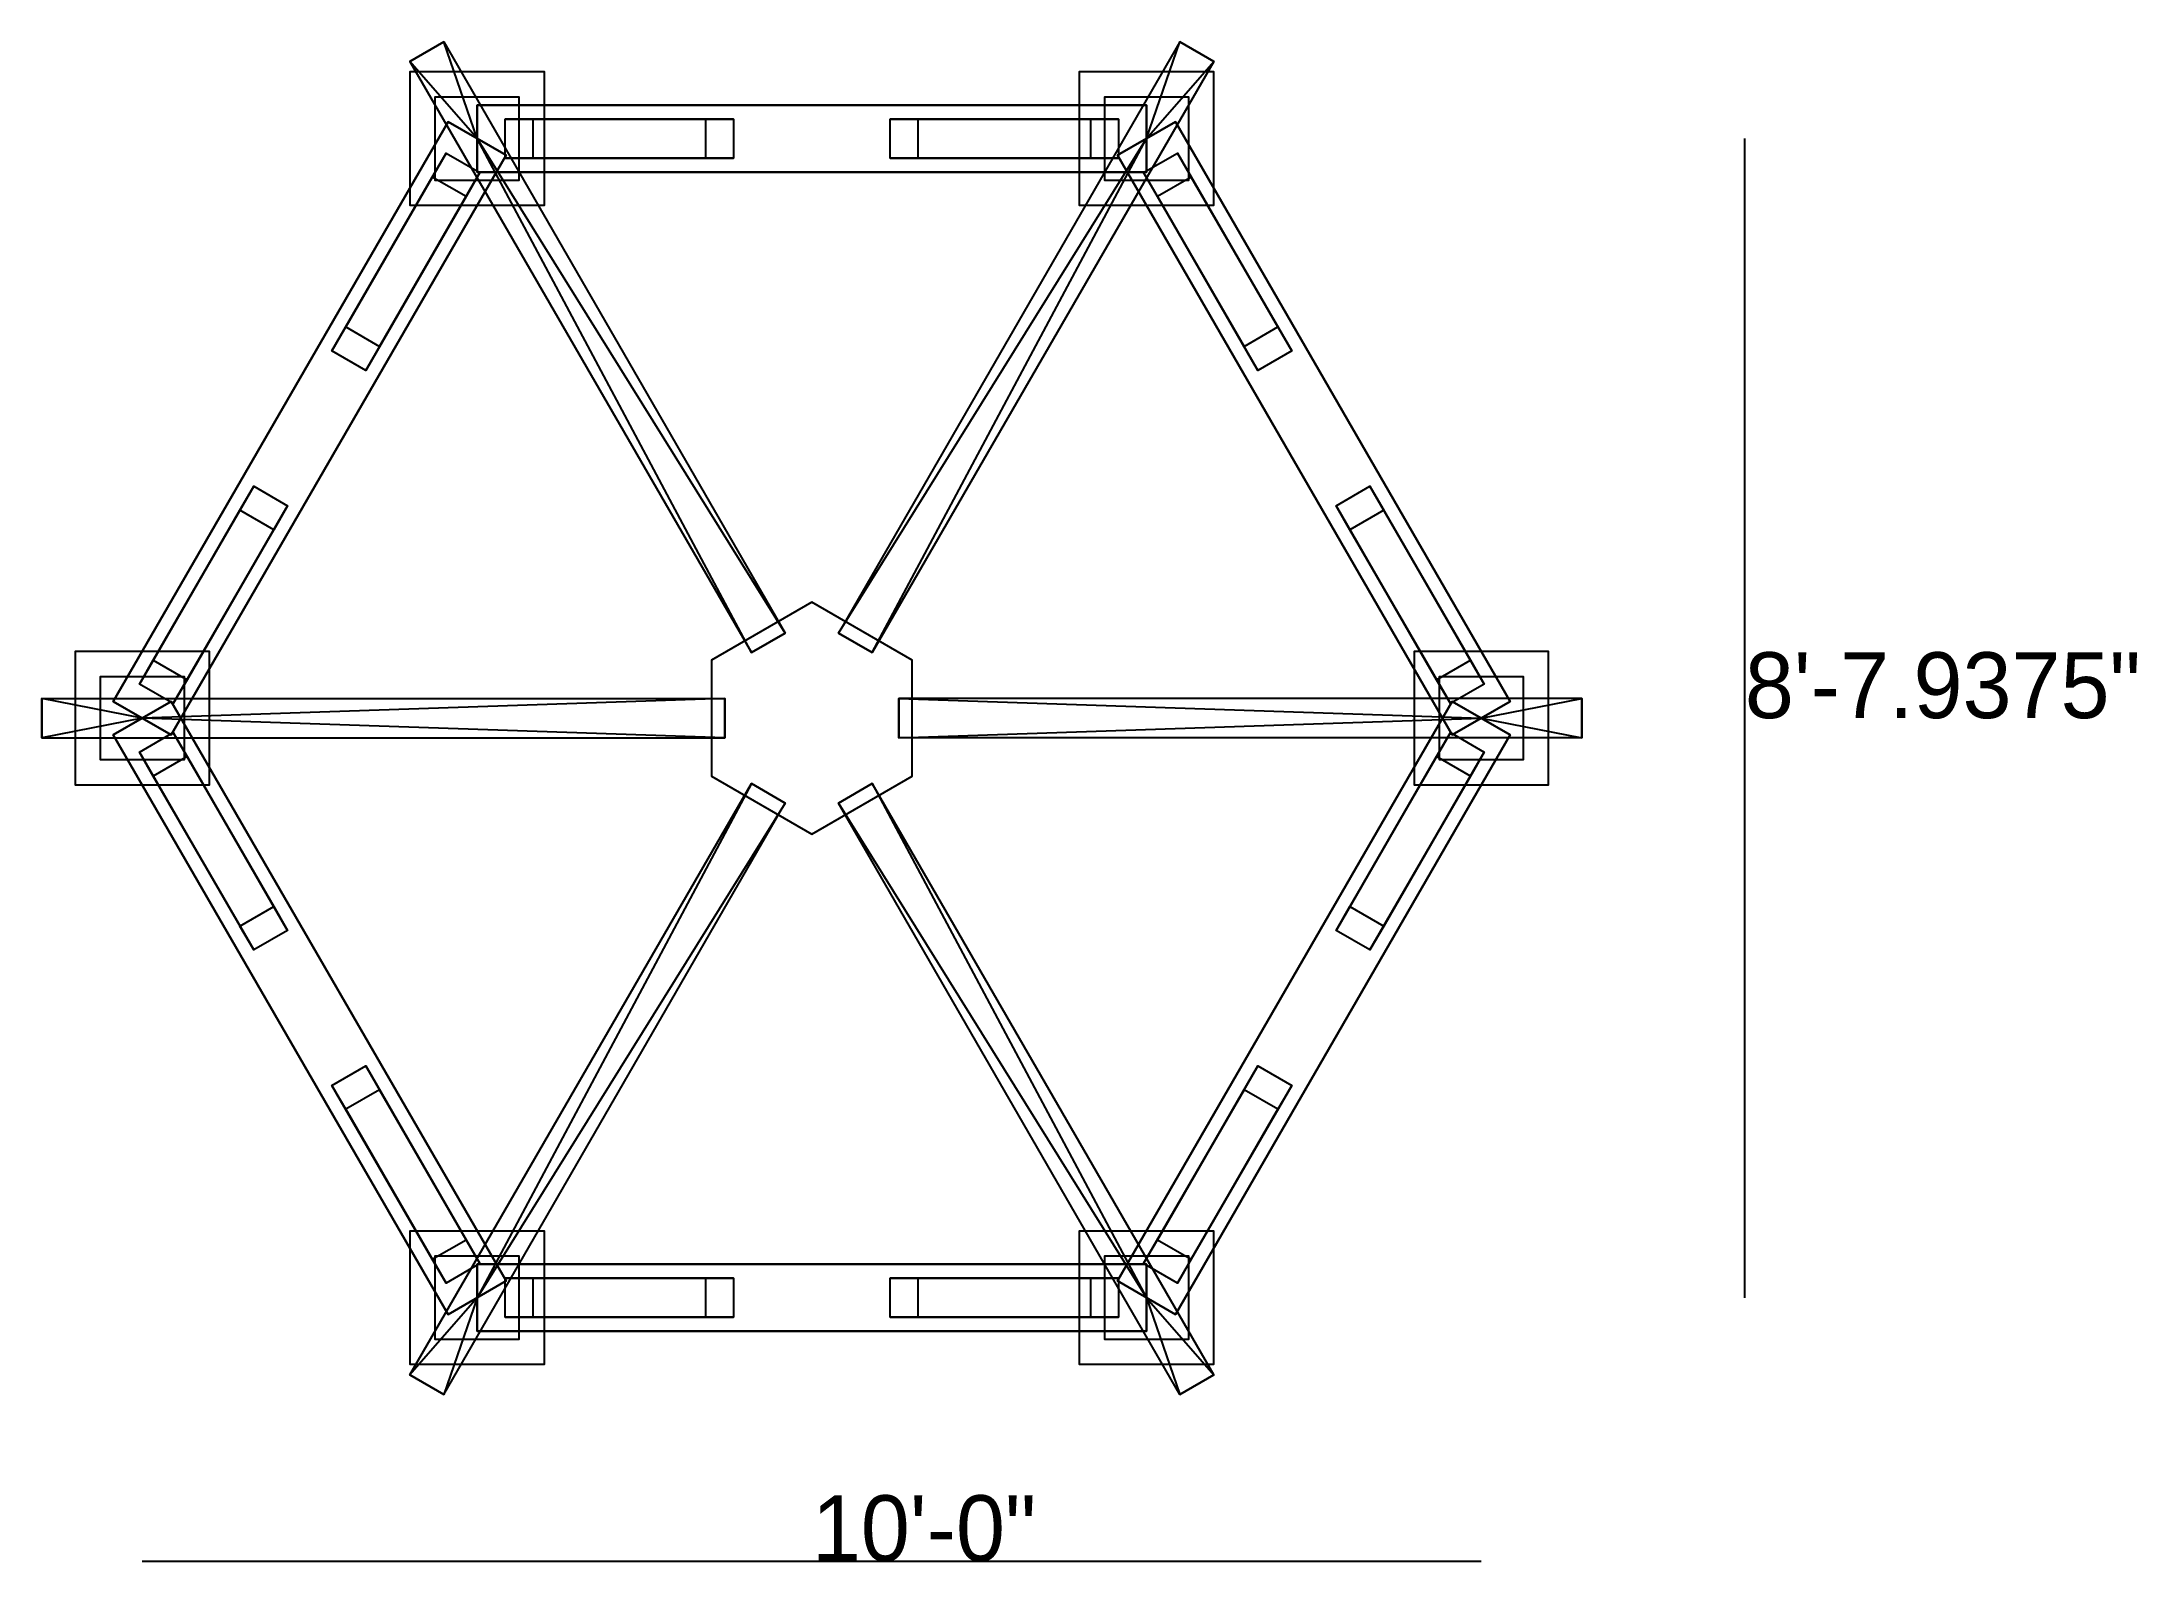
# Model space of a CAD drawing. Header units: millimetres. Extents: x -1753 to 3017, y -1922 to 1540.
import ezdxf

# ---------------------------------------------------------------- set-up
doc = ezdxf.new("R2010")
doc.units = ezdxf.units.MM
for name, color, linetype in [('DIMENSIONS_ARCH', 2, 'Continuous'), ('FOOTINGS_PIERS', 8, 'Continuous'), ('FRAMING_BEAMS', 3, 'Continuous'), ('FRAMING_BRACES', 5, 'Continuous'), ('FRAMING_HUBS', 6, 'Continuous'), ('FRAMING_POSTS', 1, 'Continuous'), ('FRAMING_RAFTERS', 4, 'Continuous')]:
    doc.layers.add(name, color=color, linetype=linetype)

msp = doc.modelspace()

# ---------------------------------------------------------------- linework, layer by layer
at = {"layer": 'DIMENSIONS_ARCH'}
for points in [[(2124, -1319.8, 0), (2124, 1319.8, 0)], [(-1524, -1919.8, 0), (1524, -1919.8, 0)]]:
    msp.add_polyline3d(points, dxfattribs=at)
at = {"layer": 'FOOTINGS_PIERS'}
for points in [[(-609.6, 1472.2, 0), (-609.6, 1167.4, 0), (-914.4, 1167.4, 0), (-914.4, 1472.2, 0), (-609.6, 1472.2, 0), (-609.6, 1472.2, 0), (-609.6, 1167.4, 0), (-609.6, 1167.4, 0), (-609.6, 1167.4, 0), (-914.4, 1167.4, 0), (-914.4, 1167.4, 0), (-914.4, 1167.4, 0), (-914.4, 1472.2, 0), (-914.4, 1472.2, 0), (-914.4, 1472.2, 0), (-609.6, 1472.2, 0)], [(914.4, 1472.2, 0), (914.4, 1167.4, 0), (609.6, 1167.4, 0), (609.6, 1472.2, 0), (914.4, 1472.2, 0), (914.4, 1472.2, 0), (914.4, 1167.4, 0), (914.4, 1167.4, 0), (914.4, 1167.4, 0), (609.6, 1167.4, 0), (609.6, 1167.4, 0), (609.6, 1167.4, 0), (609.6, 1472.2, 0), (609.6, 1472.2, 0), (609.6, 1472.2, 0), (914.4, 1472.2, 0)], [(-1371.6, 152.4, 0), (-1371.6, -152.4, 0), (-1676.4, -152.4, 0), (-1676.4, 152.4, 0), (-1371.6, 152.4, 0), (-1371.6, 152.4, 0), (-1371.6, -152.4, 0), (-1371.6, -152.4, 0), (-1371.6, -152.4, 0), (-1676.4, -152.4, 0), (-1676.4, -152.4, 0), (-1676.4, -152.4, 0), (-1676.4, 152.4, 0), (-1676.4, 152.4, 0), (-1676.4, 152.4, 0), (-1371.6, 152.4, 0)], [(1676.4, 152.4, 0), (1676.4, -152.4, 0), (1371.6, -152.4, 0), (1371.6, 152.4, 0), (1676.4, 152.4, 0), (1676.4, 152.4, 0), (1676.4, -152.4, 0), (1676.4, -152.4, 0), (1676.4, -152.4, 0), (1371.6, -152.4, 0), (1371.6, -152.4, 0), (1371.6, -152.4, 0), (1371.6, 152.4, 0), (1371.6, 152.4, 0), (1371.6, 152.4, 0), (1676.4, 152.4, 0)], [(-609.6, -1167.4, 0), (-609.6, -1472.2, 0), (-914.4, -1472.2, 0), (-914.4, -1167.4, 0), (-609.6, -1167.4, 0), (-609.6, -1167.4, 0), (-609.6, -1472.2, 0), (-609.6, -1472.2, 0), (-609.6, -1472.2, 0), (-914.4, -1472.2, 0), (-914.4, -1472.2, 0), (-914.4, -1472.2, 0), (-914.4, -1167.4, 0), (-914.4, -1167.4, 0), (-914.4, -1167.4, 0), (-609.6, -1167.4, 0)], [(914.4, -1167.4, 0), (914.4, -1472.2, 0), (609.6, -1472.2, 0), (609.6, -1167.4, 0), (914.4, -1167.4, 0), (914.4, -1167.4, 0), (914.4, -1472.2, 0), (914.4, -1472.2, 0), (914.4, -1472.2, 0), (609.6, -1472.2, 0), (609.6, -1472.2, 0), (609.6, -1472.2, 0), (609.6, -1167.4, 0), (609.6, -1167.4, 0), (609.6, -1167.4, 0), (914.4, -1167.4, 0)]]:
    msp.add_polyline3d(points, dxfattribs=at)
at = {"layer": 'FRAMING_BEAMS'}
for points in [[(762, 1396, 0), (762, 1243.6, 0), (762, 1243.6, 0), (762, 1396, 0), (762, 1396, 0), (-762, 1396, 0), (-762, 1243.6, 0), (762, 1243.6, 0), (-762, 1243.6, 0), (-762, 1243.6, 0), (762, 1243.6, 0), (-762, 1243.6, 0), (-762, 1396, 0), (762, 1396, 0), (-762, 1396, 0), (-762, 1396, 0)], [(-828, 1357.9, 0), (-696, 1281.7, 0), (-696, 1281.7, 0), (-828, 1357.9, 0), (-828, 1357.9, 0), (-1590, 38.1, 0), (-1458, -38.1, 0), (-696, 1281.7, 0), (-1458, -38.1, 0), (-1458, -38.1, 0), (-696, 1281.7, 0), (-1458, -38.1, 0), (-1590, 38.1, 0), (-828, 1357.9, 0), (-1590, 38.1, 0), (-1590, 38.1, 0)], [(1590, 38.1, 0), (1458, -38.1, 0), (1458, -38.1, 0), (1590, 38.1, 0), (1590, 38.1, 0), (828, 1357.9, 0), (696, 1281.7, 0), (1458, -38.1, 0), (696, 1281.7, 0), (696, 1281.7, 0), (1458, -38.1, 0), (696, 1281.7, 0), (828, 1357.9, 0), (1590, 38.1, 0), (828, 1357.9, 0), (828, 1357.9, 0)], [(-1590, -38.1, 0), (-1458, 38.1, 0), (-1458, 38.1, 0), (-1590, -38.1, 0), (-1590, -38.1, 0), (-828, -1357.9, 0), (-696, -1281.7, 0), (-1458, 38.1, 0), (-696, -1281.7, 0), (-696, -1281.7, 0), (-1458, 38.1, 0), (-696, -1281.7, 0), (-828, -1357.9, 0), (-1590, -38.1, 0), (-828, -1357.9, 0), (-828, -1357.9, 0)], [(828, -1357.9, 0), (696, -1281.7, 0), (696, -1281.7, 0), (828, -1357.9, 0), (828, -1357.9, 0), (1590, -38.1, 0), (1458, 38.1, 0), (696, -1281.7, 0), (1458, 38.1, 0), (1458, 38.1, 0), (696, -1281.7, 0), (1458, 38.1, 0), (1590, -38.1, 0), (828, -1357.9, 0), (1590, -38.1, 0), (1590, -38.1, 0)], [(-762, -1396, 0), (-762, -1243.6, 0), (-762, -1243.6, 0), (-762, -1396, 0), (-762, -1396, 0), (762, -1396, 0), (762, -1243.6, 0), (-762, -1243.6, 0), (762, -1243.6, 0), (762, -1243.6, 0), (-762, -1243.6, 0), (762, -1243.6, 0), (762, -1396, 0), (-762, -1396, 0), (762, -1396, 0), (762, -1396, 0)]]:
    msp.add_polyline3d(points, dxfattribs=at)
at = {"layer": 'FRAMING_BRACES'}
for points in [[(-698.2, 1275.4, 0), (-698.2, 1364.3, 0), (-635.3, 1364.3, 0), (-635.3, 1275.4, 0), (-698.2, 1275.4, 0), (-241, 1275.4, 0), (-241, 1364.3, 0), (-698.2, 1364.3, 0), (-241, 1364.3, 0), (-178.1, 1364.3, 0), (-635.3, 1364.3, 0), (-178.1, 1364.3, 0), (-178.1, 1275.4, 0), (-635.3, 1275.4, 0), (-178.1, 1275.4, 0), (-241, 1275.4, 0)], [(698.2, 1364.3, 0), (698.2, 1275.4, 0), (635.3, 1275.4, 0), (635.3, 1364.3, 0), (698.2, 1364.3, 0), (241, 1364.3, 0), (241, 1275.4, 0), (698.2, 1275.4, 0), (241, 1275.4, 0), (178.1, 1275.4, 0), (635.3, 1275.4, 0), (178.1, 1275.4, 0), (178.1, 1364.3, 0), (635.3, 1364.3, 0), (178.1, 1364.3, 0), (241, 1364.3, 0)], [(-832.4, 1286.8, 0), (-755.4, 1242.3, 0), (-786.9, 1187.9, 0), (-863.9, 1232.3, 0), (-832.4, 1286.8, 0), (-1061, 890.8, 0), (-984, 846.4, 0), (-755.4, 1242.3, 0), (-984, 846.4, 0), (-1015.5, 791.9, 0), (-786.9, 1187.9, 0), (-1015.5, 791.9, 0), (-1092.5, 836.4, 0), (-863.9, 1232.3, 0), (-1092.5, 836.4, 0), (-1061, 890.8, 0)], [(755.4, 1242.3, 0), (832.4, 1286.8, 0), (863.9, 1232.3, 0), (786.9, 1187.9, 0), (755.4, 1242.3, 0), (984, 846.4, 0), (1061, 890.8, 0), (832.4, 1286.8, 0), (1061, 890.8, 0), (1092.5, 836.4, 0), (863.9, 1232.3, 0), (1092.5, 836.4, 0), (1015.5, 791.9, 0), (786.9, 1187.9, 0), (1015.5, 791.9, 0), (984, 846.4, 0)], [(-1453.6, 33, 0), (-1530.6, 77.5, 0), (-1499.1, 131.9, 0), (-1422.1, 87.5, 0), (-1453.6, 33, 0), (-1225, 429, 0), (-1302, 473.4, 0), (-1530.6, 77.5, 0), (-1302, 473.4, 0), (-1270.5, 527.9, 0), (-1499.1, 131.9, 0), (-1270.5, 527.9, 0), (-1193.5, 483.4, 0), (-1422.1, 87.5, 0), (-1193.5, 483.4, 0), (-1225, 429, 0)], [(1530.6, 77.5, 0), (1453.6, 33, 0), (1422.1, 87.5, 0), (1499.1, 131.9, 0), (1530.6, 77.5, 0), (1302, 473.4, 0), (1225, 429, 0), (1453.6, 33, 0), (1225, 429, 0), (1193.5, 483.4, 0), (1422.1, 87.5, 0), (1193.5, 483.4, 0), (1270.5, 527.9, 0), (1499.1, 131.9, 0), (1270.5, 527.9, 0), (1302, 473.4, 0)], [(-1530.6, -77.5, 0), (-1453.6, -33, 0), (-1422.1, -87.5, 0), (-1499.1, -131.9, 0), (-1530.6, -77.5, 0), (-1302, -473.4, 0), (-1225, -429, 0), (-1453.6, -33, 0), (-1225, -429, 0), (-1193.5, -483.4, 0), (-1422.1, -87.5, 0), (-1193.5, -483.4, 0), (-1270.5, -527.9, 0), (-1499.1, -131.9, 0), (-1270.5, -527.9, 0), (-1302, -473.4, 0)], [(1453.6, -33, 0), (1530.6, -77.5, 0), (1499.1, -131.9, 0), (1422.1, -87.5, 0), (1453.6, -33, 0), (1225, -429, 0), (1302, -473.4, 0), (1530.6, -77.5, 0), (1302, -473.4, 0), (1270.5, -527.9, 0), (1499.1, -131.9, 0), (1270.5, -527.9, 0), (1193.5, -483.4, 0), (1422.1, -87.5, 0), (1193.5, -483.4, 0), (1225, -429, 0)], [(-755.4, -1242.3, 0), (-832.4, -1286.8, 0), (-863.9, -1232.3, 0), (-786.9, -1187.9, 0), (-755.4, -1242.3, 0), (-984, -846.4, 0), (-1061, -890.8, 0), (-832.4, -1286.8, 0), (-1061, -890.8, 0), (-1092.5, -836.4, 0), (-863.9, -1232.3, 0), (-1092.5, -836.4, 0), (-1015.5, -791.9, 0), (-786.9, -1187.9, 0), (-1015.5, -791.9, 0), (-984, -846.4, 0)], [(832.4, -1286.8, 0), (755.4, -1242.3, 0), (786.9, -1187.9, 0), (863.9, -1232.3, 0), (832.4, -1286.8, 0), (1061, -890.8, 0), (984, -846.4, 0), (755.4, -1242.3, 0), (984, -846.4, 0), (1015.5, -791.9, 0), (786.9, -1187.9, 0), (1015.5, -791.9, 0), (1092.5, -836.4, 0), (863.9, -1232.3, 0), (1092.5, -836.4, 0), (1061, -890.8, 0)], [(-698.2, -1364.3, 0), (-698.2, -1275.4, 0), (-635.3, -1275.4, 0), (-635.3, -1364.3, 0), (-698.2, -1364.3, 0), (-241, -1364.3, 0), (-241, -1275.4, 0), (-698.2, -1275.4, 0), (-241, -1275.4, 0), (-178.1, -1275.4, 0), (-635.3, -1275.4, 0), (-178.1, -1275.4, 0), (-178.1, -1364.3, 0), (-635.3, -1364.3, 0), (-178.1, -1364.3, 0), (-241, -1364.3, 0)], [(698.2, -1275.4, 0), (698.2, -1364.3, 0), (635.3, -1364.3, 0), (635.3, -1275.4, 0), (698.2, -1275.4, 0), (241, -1275.4, 0), (241, -1364.3, 0), (698.2, -1364.3, 0), (241, -1364.3, 0), (178.1, -1364.3, 0), (635.3, -1364.3, 0), (178.1, -1364.3, 0), (178.1, -1275.4, 0), (635.3, -1275.4, 0), (178.1, -1275.4, 0), (241, -1275.4, 0)]]:
    msp.add_polyline3d(points, dxfattribs=at)
at = {"layer": 'FRAMING_HUBS'}
msp.add_polyline3d([(228.6, -132, 0), (228.6, 132, 0), (0, 264, 0), (-228.6, 132, 0), (-228.6, -132, 0), (0, -264, 0), (228.6, -132, 0), (228.6, -132, 0), (228.6, 132, 0), (228.6, 132, 0), (228.6, 132, 0), (0, 264, 0), (0, 264, 0), (0, 264, 0), (-228.6, 132, 0), (-228.6, 132, 0), (-228.6, 132, 0), (-228.6, -132, 0), (-228.6, -132, 0), (-228.6, -132, 0), (0, -264, 0), (0, -264, 0), (0, -264, 0), (228.6, -132, 0)], dxfattribs=at)
at = {"layer": 'FRAMING_POSTS'}
for points in [[(-666.8, 1415.1, 0), (-666.8, 1224.6, 0), (-857.2, 1224.6, 0), (-857.2, 1415.1, 0), (-666.8, 1415.1, 0), (-666.8, 1415.1, 0), (-666.8, 1224.6, 0), (-666.8, 1224.6, 0), (-666.8, 1224.6, 0), (-857.2, 1224.6, 0), (-857.2, 1224.6, 0), (-857.2, 1224.6, 0), (-857.2, 1415.1, 0), (-857.2, 1415.1, 0), (-857.2, 1415.1, 0), (-666.8, 1415.1, 0)], [(857.2, 1415.1, 0), (857.2, 1224.6, 0), (666.8, 1224.6, 0), (666.8, 1415.1, 0), (857.2, 1415.1, 0), (857.2, 1415.1, 0), (857.2, 1224.6, 0), (857.2, 1224.6, 0), (857.2, 1224.6, 0), (666.8, 1224.6, 0), (666.8, 1224.6, 0), (666.8, 1224.6, 0), (666.8, 1415.1, 0), (666.8, 1415.1, 0), (666.8, 1415.1, 0), (857.2, 1415.1, 0)], [(-1428.8, 95.2, 0), (-1428.8, -95.2, 0), (-1619.2, -95.2, 0), (-1619.2, 95.2, 0), (-1428.8, 95.2, 0), (-1428.8, 95.2, 0), (-1428.8, -95.2, 0), (-1428.8, -95.2, 0), (-1428.8, -95.2, 0), (-1619.2, -95.2, 0), (-1619.2, -95.2, 0), (-1619.2, -95.2, 0), (-1619.2, 95.2, 0), (-1619.2, 95.2, 0), (-1619.2, 95.2, 0), (-1428.8, 95.2, 0)], [(1619.2, 95.2, 0), (1619.2, -95.2, 0), (1428.8, -95.2, 0), (1428.8, 95.2, 0), (1619.2, 95.2, 0), (1619.2, 95.2, 0), (1619.2, -95.2, 0), (1619.2, -95.2, 0), (1619.2, -95.2, 0), (1428.8, -95.2, 0), (1428.8, -95.2, 0), (1428.8, -95.2, 0), (1428.8, 95.2, 0), (1428.8, 95.2, 0), (1428.8, 95.2, 0), (1619.2, 95.2, 0)], [(-666.8, -1224.6, 0), (-666.8, -1415.1, 0), (-857.2, -1415.1, 0), (-857.2, -1224.6, 0), (-666.8, -1224.6, 0), (-666.8, -1224.6, 0), (-666.8, -1415.1, 0), (-666.8, -1415.1, 0), (-666.8, -1415.1, 0), (-857.2, -1415.1, 0), (-857.2, -1415.1, 0), (-857.2, -1415.1, 0), (-857.2, -1224.6, 0), (-857.2, -1224.6, 0), (-857.2, -1224.6, 0), (-666.8, -1224.6, 0)], [(857.2, -1224.6, 0), (857.2, -1415.1, 0), (666.8, -1415.1, 0), (666.8, -1224.6, 0), (857.2, -1224.6, 0), (857.2, -1224.6, 0), (857.2, -1415.1, 0), (857.2, -1415.1, 0), (857.2, -1415.1, 0), (666.8, -1415.1, 0), (666.8, -1415.1, 0), (666.8, -1415.1, 0), (666.8, -1224.6, 0), (666.8, -1224.6, 0), (666.8, -1224.6, 0), (857.2, -1224.6, 0)]]:
    msp.add_polyline3d(points, dxfattribs=at)
at = {"layer": 'FRAMING_RAFTERS'}
for points in [[(-914.8, 1495.6, 0), (-137.5, 149.2, 0), (-137.5, 149.2, 0), (-762, 1319.8, 0), (-762, 1319.8, 0), (-914.8, 1495.6, 0), (-914.8, 1495.6, 0), (-837.8, 1540, 0), (-60.5, 193.7, 0), (-137.5, 149.2, 0), (-60.5, 193.7, 0), (-60.5, 193.7, 0), (-137.5, 149.2, 0), (-60.5, 193.7, 0), (-762, 1319.8, 0), (-762, 1319.8, 0), (-762, 1319.8, 0), (-762, 1319.8, 0), (-762, 1319.8, 0), (-762, 1319.8, 0), (-837.8, 1540, 0), (-914.8, 1495.6, 0), (-837.8, 1540, 0), (-837.8, 1540, 0)], [(837.8, 1540, 0), (60.5, 193.7, 0), (60.5, 193.7, 0), (762, 1319.8, 0), (762, 1319.8, 0), (837.8, 1540, 0), (837.8, 1540, 0), (914.8, 1495.6, 0), (137.5, 149.2, 0), (60.5, 193.7, 0), (137.5, 149.2, 0), (137.5, 149.2, 0), (60.5, 193.7, 0), (137.5, 149.2, 0), (762, 1319.8, 0), (762, 1319.8, 0), (762, 1319.8, 0), (762, 1319.8, 0), (762, 1319.8, 0), (762, 1319.8, 0), (914.8, 1495.6, 0), (837.8, 1540, 0), (914.8, 1495.6, 0), (914.8, 1495.6, 0)], [(-1752.6, -44.5, 0), (-198, -44.5, 0), (-198, -44.5, 0), (-1524, 0, 0), (-1524, 0, 0), (-1752.6, -44.5, 0), (-1752.6, -44.5, 0), (-1752.6, 44.5, 0), (-198, 44.5, 0), (-198, -44.5, 0), (-198, 44.5, 0), (-198, 44.5, 0), (-198, -44.5, 0), (-198, 44.5, 0), (-1524, 0, 0), (-1524, 0, 0), (-1524, 0, 0), (-1524, 0, 0), (-1524, 0, 0), (-1524, 0, 0), (-1752.6, 44.5, 0), (-1752.6, -44.5, 0), (-1752.6, 44.5, 0), (-1752.6, 44.5, 0)], [(1752.6, 44.5, 0), (198, 44.5, 0), (198, 44.5, 0), (1524, 0, 0), (1524, 0, 0), (1752.6, 44.5, 0), (1752.6, 44.5, 0), (1752.6, -44.5, 0), (198, -44.5, 0), (198, 44.5, 0), (198, -44.5, 0), (198, -44.5, 0), (198, 44.5, 0), (198, -44.5, 0), (1524, 0, 0), (1524, 0, 0), (1524, 0, 0), (1524, 0, 0), (1524, 0, 0), (1524, 0, 0), (1752.6, -44.5, 0), (1752.6, 44.5, 0), (1752.6, -44.5, 0), (1752.6, -44.5, 0)], [(-837.8, -1540, 0), (-60.5, -193.7, 0), (-60.5, -193.7, 0), (-762, -1319.8, 0), (-762, -1319.8, 0), (-837.8, -1540, 0), (-837.8, -1540, 0), (-914.8, -1495.6, 0), (-137.5, -149.2, 0), (-60.5, -193.7, 0), (-137.5, -149.2, 0), (-137.5, -149.2, 0), (-60.5, -193.7, 0), (-137.5, -149.2, 0), (-762, -1319.8, 0), (-762, -1319.8, 0), (-762, -1319.8, 0), (-762, -1319.8, 0), (-762, -1319.8, 0), (-762, -1319.8, 0), (-914.8, -1495.6, 0), (-837.8, -1540, 0), (-914.8, -1495.6, 0), (-914.8, -1495.6, 0)], [(914.8, -1495.6, 0), (137.5, -149.2, 0), (137.5, -149.2, 0), (762, -1319.8, 0), (762, -1319.8, 0), (914.8, -1495.6, 0), (914.8, -1495.6, 0), (837.8, -1540, 0), (60.5, -193.7, 0), (137.5, -149.2, 0), (60.5, -193.7, 0), (60.5, -193.7, 0), (137.5, -149.2, 0), (60.5, -193.7, 0), (762, -1319.8, 0), (762, -1319.8, 0), (762, -1319.8, 0), (762, -1319.8, 0), (762, -1319.8, 0), (762, -1319.8, 0), (837.8, -1540, 0), (914.8, -1495.6, 0), (837.8, -1540, 0), (837.8, -1540, 0)]]:
    msp.add_polyline3d(points, dxfattribs=at)

# ---------------------------------------------------------------- texts
at = {"layer": 'DIMENSIONS_ARCH'}
for s, p in [('8\'-7.9375"', (2124, 0)), ('10\'-0"', (0, -1919.8))]:
    msp.add_text(s, height=150, dxfattribs=at).set_placement(p)

doc.saveas('drawing.dxf')
